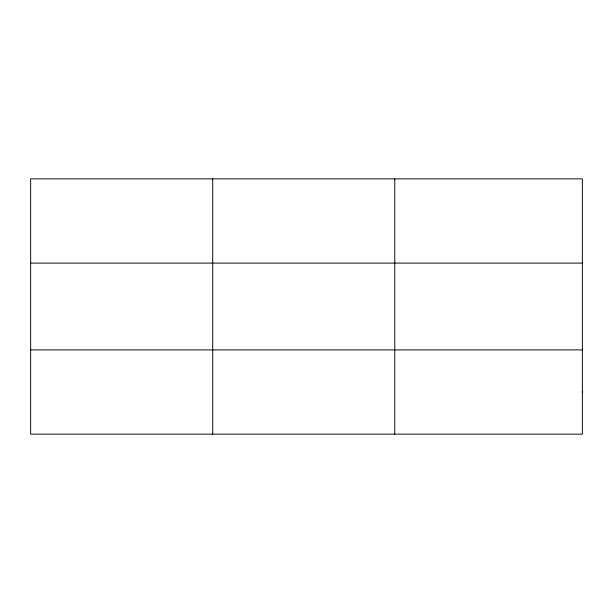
<?xml version="1.0" encoding="UTF-8"?>
<svg xmlns="http://www.w3.org/2000/svg" width="613" height="613" viewBox="0 0 613 613"><rect width="100%" height="100%" fill="white"/><g stroke="black" fill="none" stroke-linecap="round" stroke-linejoin="round"><path stroke-width="0.92" d="M212.711 434.142L212.711 178.858M394.772 434.142L394.772 178.858M30.65 263.1L582.35 263.1M30.65 349.9L582.35 349.9M582.35 392.021L582.35 434.142L30.65 434.142L30.65 178.858L582.35 178.858L582.35 392.021"/></g></svg>
